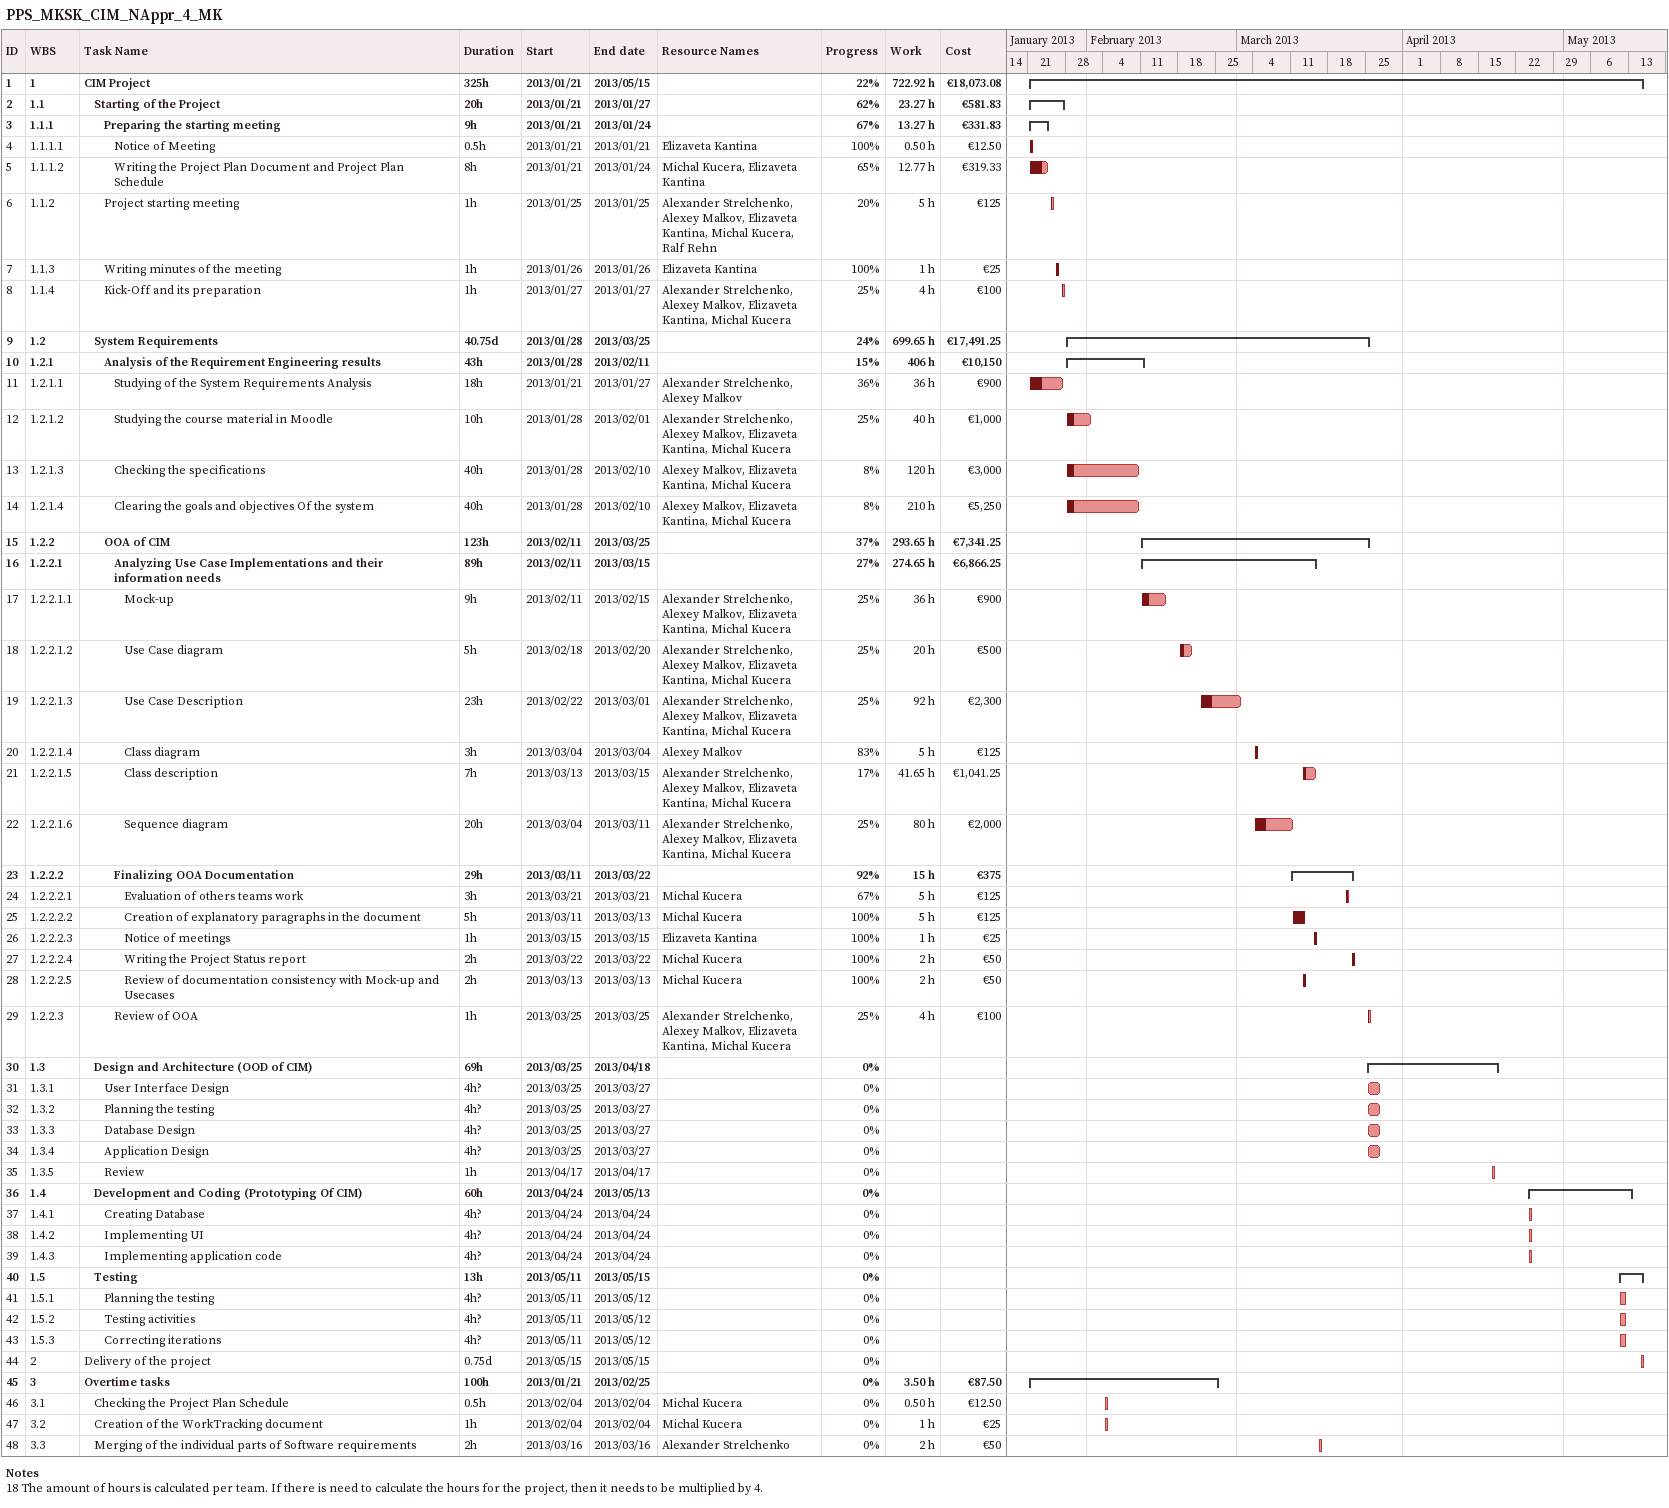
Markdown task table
PPS_MKSK_CIM_NAppr_4_MK

| ID | WBS | Task | Duration | Start | Finish | Resources | % complete | Work (h) | Cost (€) |
|---|---|---|---|---|---|---|---|---|---|
| 1 | 1 | **CIM Project** | 325h | 2013-01-21 | 2013-05-15 |  | 22 | 722.92 | 18073.08 |
| 2 | 1.1 | **Starting of the Project** | 20h | 2013-01-21 | 2013-01-27 |  | 62 | 23.27 | 581.83 |
| 3 | 1.1.1 | **Preparing the starting meeting** | 9h | 2013-01-21 | 2013-01-24 |  | 67 | 13.27 | 331.83 |
| 4 | 1.1.1.1 | Notice of Meeting | 0.5h | 2013-01-21 | 2013-01-21 | Elizaveta Kantina | 100 | 0.50 | 12.50 |
| 5 | 1.1.1.2 | Writing the Project Plan Document and Project Plan Schedule | 8h | 2013-01-21 | 2013-01-24 | Michal Kucera, Elizaveta Kantina | 65 | 12.77 | 319.33 |
| 6 | 1.1.2 | Project starting meeting | 1h | 2013-01-25 | 2013-01-25 | Alexander Strelchenko, Alexey Malkov, Elizaveta Kantina, Michal Kucera, Ralf Rehn | 20 | 5 | 125 |
| 7 | 1.1.3 | Writing minutes of the meeting | 1h | 2013-01-26 | 2013-01-26 | Elizaveta Kantina | 100 | 1 | 25 |
| 8 | 1.1.4 | Kick-Off and its preparation | 1h | 2013-01-27 | 2013-01-27 | Alexander Strelchenko, Alexey Malkov, Elizaveta Kantina, Michal Kucera | 25 | 4 | 100 |
| 9 | 1.2 | **System Requirements** | 40.75d | 2013-01-28 | 2013-03-25 |  | 24 | 699.65 | 17491.25 |
| 10 | 1.2.1 | **Analysis of the Requirement Engineering results** | 43h | 2013-01-28 | 2013-02-11 |  | 15 | 406 | 10150 |
| 11 | 1.2.1.1 | Studying of the System Requirements Analysis | 18h | 2013-01-21 | 2013-01-27 | Alexander Strelchenko, Alexey Malkov | 36 | 36 | 900 |
| 12 | 1.2.1.2 | Studying the course material in Moodle | 10h | 2013-01-28 | 2013-02-01 | Alexander Strelchenko, Alexey Malkov, Elizaveta Kantina, Michal Kucera | 25 | 40 | 1000 |
| 13 | 1.2.1.3 | Checking the specifications | 40h | 2013-01-28 | 2013-02-10 | Alexey Malkov, Elizaveta Kantina, Michal Kucera | 8 | 120 | 3000 |
| 14 | 1.2.1.4 | Clearing the goals and objectives Of the system | 40h | 2013-01-28 | 2013-02-10 | Alexey Malkov, Elizaveta Kantina, Michal Kucera | 8 | 210 | 5250 |
| 15 | 1.2.2 | **OOA of CIM** | 123h | 2013-02-11 | 2013-03-25 |  | 37 | 293.65 | 7341.25 |
| 16 | 1.2.2.1 | **Analyzing Use Case Implementations and their information needs** | 89h | 2013-02-11 | 2013-03-15 |  | 27 | 274.65 | 6866.25 |
| 17 | 1.2.2.1.1 | Mock-up | 9h | 2013-02-11 | 2013-02-15 | Alexander Strelchenko, Alexey Malkov, Elizaveta Kantina, Michal Kucera | 25 | 36 | 900 |
| 18 | 1.2.2.1.2 | Use Case diagram | 5h | 2013-02-18 | 2013-02-20 | Alexander Strelchenko, Alexey Malkov, Elizaveta Kantina, Michal Kucera | 25 | 20 | 500 |
| 19 | 1.2.2.1.3 | Use Case Description | 23h | 2013-02-22 | 2013-03-01 | Alexander Strelchenko, Alexey Malkov, Elizaveta Kantina, Michal Kucera | 25 | 92 | 2300 |
| 20 | 1.2.2.1.4 | Class diagram | 3h | 2013-03-04 | 2013-03-04 | Alexey Malkov | 83 | 5 | 125 |
| 21 | 1.2.2.1.5 | Class description | 7h | 2013-03-13 | 2013-03-15 | Alexander Strelchenko, Alexey Malkov, Elizaveta Kantina, Michal Kucera | 17 | 41.65 | 1041.25 |
| 22 | 1.2.2.1.6 | Sequence diagram | 20h | 2013-03-04 | 2013-03-11 | Alexander Strelchenko, Alexey Malkov, Elizaveta Kantina, Michal Kucera | 25 | 80 | 2000 |
| 23 | 1.2.2.2 | **Finalizing OOA Documentation** | 29h | 2013-03-11 | 2013-03-22 |  | 92 | 15 | 375 |
| 24 | 1.2.2.2.1 | Evaluation of others teams work | 3h | 2013-03-21 | 2013-03-21 | Michal Kucera | 67 | 5 | 125 |
| 25 | 1.2.2.2.2 | Creation of explanatory paragraphs in the document | 5h | 2013-03-11 | 2013-03-13 | Michal Kucera | 100 | 5 | 125 |
| 26 | 1.2.2.2.3 | Notice of meetings | 1h | 2013-03-15 | 2013-03-15 | Elizaveta Kantina | 100 | 1 | 25 |
| 27 | 1.2.2.2.4 | Writing the Project Status report | 2h | 2013-03-22 | 2013-03-22 | Michal Kucera | 100 | 2 | 50 |
| 28 | 1.2.2.2.5 | Review of documentation consistency with Mock-up and Usecases | 2h | 2013-03-13 | 2013-03-13 | Michal Kucera | 100 | 2 | 50 |
| 29 | 1.2.2.3 | Review of OOA | 1h | 2013-03-25 | 2013-03-25 | Alexander Strelchenko, Alexey Malkov, Elizaveta Kantina, Michal Kucera | 25 | 4 | 100 |
| 30 | 1.3 | **Design and Architecture (OOD of CIM)** | 69h | 2013-03-25 | 2013-04-18 |  | 0 |  |  |
| 31 | 1.3.1 | User Interface Design | 4h? | 2013-03-25 | 2013-03-27 |  | 0 |  |  |
| 32 | 1.3.2 | Planning the testing | 4h? | 2013-03-25 | 2013-03-27 |  | 0 |  |  |
| 33 | 1.3.3 | Database Design | 4h? | 2013-03-25 | 2013-03-27 |  | 0 |  |  |
| 34 | 1.3.4 | Application Design | 4h? | 2013-03-25 | 2013-03-27 |  | 0 |  |  |
| 35 | 1.3.5 | Review | 1h | 2013-04-17 | 2013-04-17 |  | 0 |  |  |
| 36 | 1.4 | **Development and Coding (Prototyping Of CIM)** | 60h | 2013-04-24 | 2013-05-13 |  | 0 |  |  |
| 37 | 1.4.1 | Creating Database | 4h? | 2013-04-24 | 2013-04-24 |  | 0 |  |  |
| 38 | 1.4.2 | Implementing UI | 4h? | 2013-04-24 | 2013-04-24 |  | 0 |  |  |
| 39 | 1.4.3 | Implementing application code | 4h? | 2013-04-24 | 2013-04-24 |  | 0 |  |  |
| 40 | 1.5 | **Testing** | 13h | 2013-05-11 | 2013-05-15 |  | 0 |  |  |
| 41 | 1.5.1 | Planning the testing | 4h? | 2013-05-11 | 2013-05-12 |  | 0 |  |  |
| 42 | 1.5.2 | Testing activities | 4h? | 2013-05-11 | 2013-05-12 |  | 0 |  |  |
| 43 | 1.5.3 | Correcting iterations | 4h? | 2013-05-11 | 2013-05-12 |  | 0 |  |  |
| 44 | 2 | Delivery of the project | 0.75d | 2013-05-15 | 2013-05-15 |  | 0 |  |  |
| 45 | 3 | **Overtime tasks** | 100h | 2013-01-21 | 2013-02-25 |  | 0 | 3.50 | 87.50 |
| 46 | 3.1 | Checking the Project Plan Schedule | 0.5h | 2013-02-04 | 2013-02-04 | Michal Kucera | 0 | 0.50 | 12.50 |
| 47 | 3.2 | Creation of the WorkTracking document | 1h | 2013-02-04 | 2013-02-04 | Michal Kucera | 0 | 1 | 25 |
| 48 | 3.3 | Merging of the individual parts of Software requirements | 2h | 2013-03-16 | 2013-03-16 | Alexander Strelchenko | 0 | 2 | 50 |

Notes
- 18: The amount of hours is calculated per team. If there is need to calculate the hours for the project, then it needs to be multiplied by 4.
